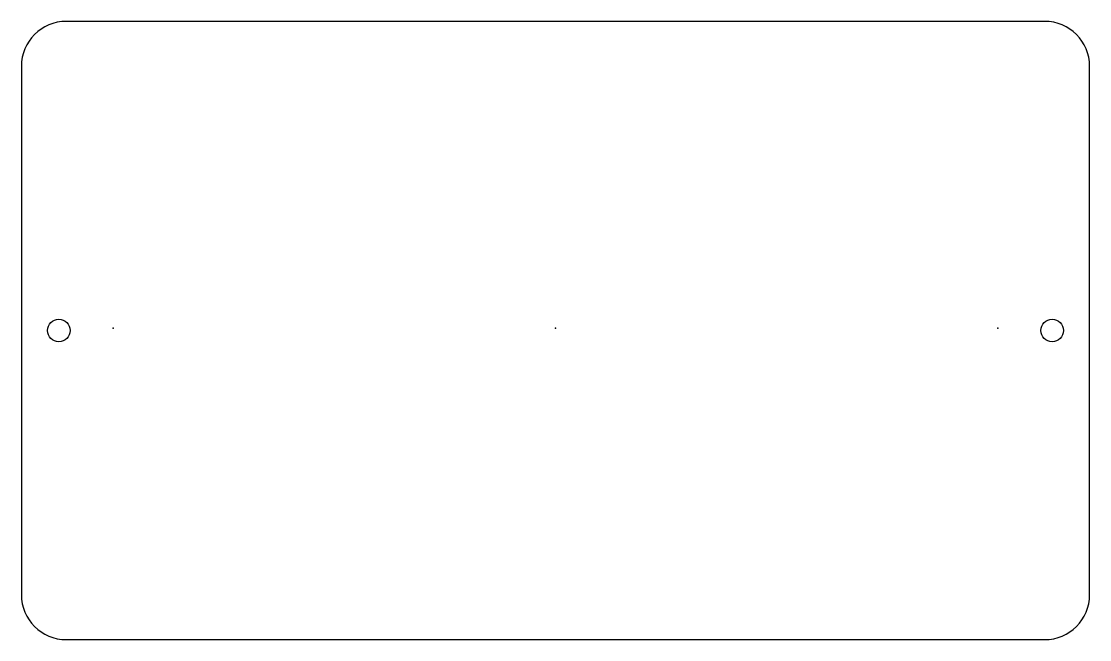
# Model space of a CAD drawing. Header units: millimetres. Extents: x -142 to 142, y -83 to 82.
import ezdxf

# ---------------------------------------------------------------- set-up
doc = ezdxf.new("R2010")
doc.units = ezdxf.units.MM
doc.header["$PDSIZE"] = -1

msp = doc.modelspace()

# ---------------------------------------------------------------- linework, layer by layer
at = {"color": 7, "linetype": 'Continuous'}
for p, q in [((130.45, 81.9), (-130.45, 81.9)), ((-142.45, 69.9), (-142.45, -71.1)), ((142.45, -71.1), (142.45, 69.9)), ((-130.45, -83.1), (130.45, -83.1))]:
    msp.add_line(p, q, dxfattribs=at)
for centre in [(-132.45, -0.6), (132.45, -0.6)]:
    msp.add_circle(centre, 3, dxfattribs=at)
for centre, start, end in [((-130.45, 69.9), 90, 180), ((130.45, 69.9), 0, 90), ((-130.45, -71.1), 180, 270), ((130.45, -71.1), 270, 0)]:
    msp.add_arc(centre, 12, start, end, dxfattribs=at)
for p in [(-118, 0), (0, 0), (0, 0), (118, 0)]:
    msp.add_point(p, dxfattribs=at)

doc.saveas('drawing.dxf')
